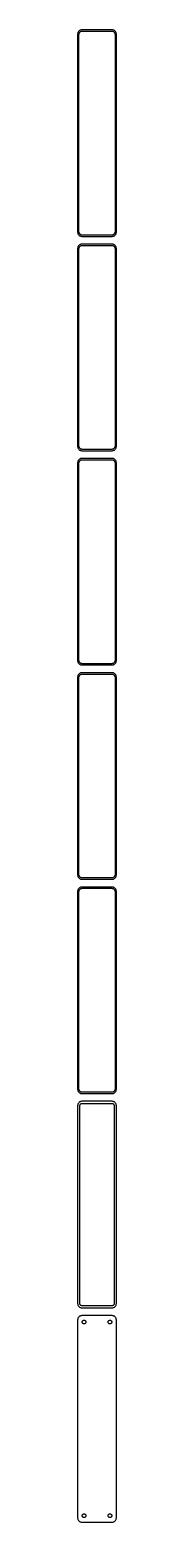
# Model space of a CAD drawing. Header units: metres. Extents: x -22 to 22, y 3615 to 7341.
# Drawn here: x -22 to 22, y 3615 to 5349 of the extents above; entities that cross this region are included whole.
import ezdxf

# ---------------------------------------------------------------- set-up
doc = ezdxf.new("R2010")
doc.units = ezdxf.units.M

msp = doc.modelspace()

# ---------------------------------------------------------------- linework, layer by layer
for p, q in [((-22.4606, 5344.63), (-22.5, 5344)), ((-22.5, 5344), (-22.5, 5114)), ((-22.3429, 5345.24), (-22.4606, 5344.63)), ((-22.1489, 5345.84), (-22.3429, 5345.24)), ((-21.8815, 5346.41), (-22.1489, 5345.84)), ((-21.5451, 5346.94), (-21.8815, 5346.41)), ((-21.1448, 5347.42), (-21.5451, 5346.94)), ((-20.6871, 5347.85), (-21.1448, 5347.42)), ((-21, 5343.5), (-20.9684, 5344)), ((-21, 5114.5), (-21, 5343.5)), ((-20.9684, 5344), (-20.8743, 5344.49)), ((-20.8743, 5344.49), (-20.7191, 5344.97)), ((-20.7191, 5344.97), (-20.5052, 5345.43)), ((-20.1791, 5348.22), (-20.6871, 5347.85)), ((-20.5052, 5345.43), (-20.2361, 5345.85)), ((-20.2361, 5345.85), (-19.9159, 5346.24)), ((-19.6289, 5348.52), (-20.1791, 5348.22)), ((-19.9159, 5346.24), (-19.5497, 5346.58)), ((-19.0451, 5348.76), (-19.6289, 5348.52)), ((-19.5497, 5346.58), (-19.1433, 5346.88)), ((-19.1433, 5346.88), (-18.7031, 5347.12)), ((-18.4369, 5348.91), (-19.0451, 5348.76)), ((-18.7031, 5347.12), (-18.2361, 5347.3)), ((-17.8139, 5348.99), (-18.4369, 5348.91)), ((-18.2361, 5347.3), (-17.7495, 5347.43)), ((17.8139, 5348.99), (-17.8139, 5348.99)), ((-17.7495, 5347.43), (-17.2512, 5347.49)), ((-17.2512, 5347.49), (17.2512, 5347.49)), ((17.2512, 5347.49), (17.7495, 5347.43)), ((17.7495, 5347.43), (18.2361, 5347.3)), ((18.4369, 5348.91), (17.8139, 5348.99)), ((18.2361, 5347.3), (18.7031, 5347.12)), ((19.0451, 5348.76), (18.4369, 5348.91)), ((18.7031, 5347.12), (19.1433, 5346.88)), ((19.6289, 5348.52), (19.0451, 5348.76)), ((19.1433, 5346.88), (19.5497, 5346.58)), ((19.5497, 5346.58), (19.9159, 5346.24)), ((20.1791, 5348.22), (19.6289, 5348.52)), ((19.9159, 5346.24), (20.2361, 5345.85)), ((20.6871, 5347.85), (20.1791, 5348.22)), ((20.2361, 5345.85), (20.5052, 5345.43)), ((20.5052, 5345.43), (20.7191, 5344.97)), ((21.1448, 5347.42), (20.6871, 5347.85)), ((20.7191, 5344.97), (20.8743, 5344.49)), ((20.8743, 5344.49), (20.9684, 5344)), ((20.9684, 5344), (21, 5343.5)), ((21, 5343.5), (21, 5114.5)), ((21.5451, 5346.94), (21.1448, 5347.42)), ((21.8815, 5346.41), (21.5451, 5346.94)), ((22.1489, 5345.84), (21.8815, 5346.41)), ((22.3429, 5345.24), (22.1489, 5345.84)), ((22.4606, 5344.63), (22.3429, 5345.24)), ((22.5, 5344), (22.4606, 5344.63)), ((22.5, 5114), (22.5, 5344)), ((-22.5, 5114), (-22.4606, 5113.37)), ((-22.4606, 5113.37), (-22.3429, 5112.76)), ((-22.3429, 5112.76), (-22.1489, 5112.16)), ((-22.1489, 5112.16), (-21.8815, 5111.59)), ((-21.8815, 5111.59), (-21.5451, 5111.06)), ((-21.5451, 5097.94), (-21.8815, 5097.41)), ((-21.5451, 5111.06), (-21.1448, 5110.58)), ((-21.1448, 5098.42), (-21.5451, 5097.94)), ((-21.1448, 5110.58), (-20.6871, 5110.15)), ((-20.6871, 5098.85), (-21.1448, 5098.42)), ((-20.9684, 5114), (-21, 5114.5)), ((-20.8743, 5113.51), (-20.9684, 5114)), ((-20.7191, 5113.03), (-20.8743, 5113.51)), ((-20.5052, 5112.57), (-20.7191, 5113.03)), ((-20.6871, 5110.15), (-20.1791, 5109.78)), ((-20.1791, 5099.22), (-20.6871, 5098.85)), ((-20.2361, 5112.15), (-20.5052, 5112.57)), ((-19.9159, 5111.76), (-20.2361, 5112.15)), ((-20.1791, 5109.78), (-19.6289, 5109.48)), ((-19.6289, 5099.52), (-20.1791, 5099.22)), ((-19.5497, 5111.42), (-19.9159, 5111.76)), ((-19.6289, 5109.48), (-19.0451, 5109.24)), ((-19.0451, 5099.76), (-19.6289, 5099.52)), ((-19.1433, 5111.12), (-19.5497, 5111.42)), ((-18.7031, 5110.88), (-19.1433, 5111.12)), ((-19.1433, 5097.88), (-18.7031, 5098.12)), ((-19.0451, 5109.24), (-18.4369, 5109.09)), ((-18.4369, 5099.91), (-19.0451, 5099.76)), ((-18.2361, 5110.7), (-18.7031, 5110.88)), ((-18.7031, 5098.12), (-18.2361, 5098.3)), ((-18.4369, 5109.09), (-17.8139, 5109.01)), ((-17.8139, 5099.99), (-18.4369, 5099.91)), ((-17.7495, 5110.57), (-18.2361, 5110.7)), ((-18.2361, 5098.3), (-17.7495, 5098.43)), ((-17.8139, 5109.01), (17.8139, 5109.01)), ((17.8139, 5099.99), (-17.8139, 5099.99)), ((-17.2512, 5110.51), (-17.7495, 5110.57)), ((-17.7495, 5098.43), (-17.2512, 5098.49)), ((17.2512, 5110.51), (-17.2512, 5110.51)), ((-17.2512, 5098.49), (17.2512, 5098.49)), ((17.7495, 5110.57), (17.2512, 5110.51)), ((17.2512, 5098.49), (17.7495, 5098.43)), ((18.2361, 5110.7), (17.7495, 5110.57)), ((17.7495, 5098.43), (18.2361, 5098.3)), ((17.8139, 5109.01), (18.4369, 5109.09)), ((18.4369, 5099.91), (17.8139, 5099.99)), ((18.7031, 5110.88), (18.2361, 5110.7)), ((18.2361, 5098.3), (18.7031, 5098.12)), ((18.4369, 5109.09), (19.0451, 5109.24)), ((19.0451, 5099.76), (18.4369, 5099.91)), ((19.1433, 5111.12), (18.7031, 5110.88)), ((18.7031, 5098.12), (19.1433, 5097.88)), ((19.0451, 5109.24), (19.6289, 5109.48)), ((19.6289, 5099.52), (19.0451, 5099.76)), ((19.5497, 5111.42), (19.1433, 5111.12)), ((19.9159, 5111.76), (19.5497, 5111.42)), ((19.6289, 5109.48), (20.1791, 5109.78)), ((20.1791, 5099.22), (19.6289, 5099.52)), ((20.2361, 5112.15), (19.9159, 5111.76)), ((20.1791, 5109.78), (20.6871, 5110.15)), ((20.6871, 5098.85), (20.1791, 5099.22)), ((20.5052, 5112.57), (20.2361, 5112.15)), ((20.7191, 5113.03), (20.5052, 5112.57)), ((20.6871, 5110.15), (21.1448, 5110.58)), ((21.1448, 5098.42), (20.6871, 5098.85)), ((20.8743, 5113.51), (20.7191, 5113.03)), ((20.9684, 5114), (20.8743, 5113.51)), ((21, 5114.5), (20.9684, 5114)), ((21.1448, 5110.58), (21.5451, 5111.06)), ((21.5451, 5097.94), (21.1448, 5098.42)), ((21.5451, 5111.06), (21.8815, 5111.59)), ((21.8815, 5097.41), (21.5451, 5097.94)), ((21.8815, 5111.59), (22.1489, 5112.16)), ((22.1489, 5112.16), (22.3429, 5112.76)), ((22.3429, 5112.76), (22.4606, 5113.37)), ((22.4606, 5113.37), (22.5, 5114)), ((-22.4606, 5095.63), (-22.5, 5095)), ((-22.5, 5095), (-22.5, 4865)), ((-22.3429, 5096.24), (-22.4606, 5095.63)), ((-22.1489, 5096.84), (-22.3429, 5096.24)), ((-21.8815, 5097.41), (-22.1489, 5096.84)), ((-21, 5094.5), (-20.9684, 5095)), ((-21, 4865.5), (-21, 5094.5)), ((-20.9684, 5095), (-20.8743, 5095.49)), ((-20.8743, 5095.49), (-20.7191, 5095.97)), ((-20.7191, 5095.97), (-20.5052, 5096.43)), ((-20.5052, 5096.43), (-20.2361, 5096.85)), ((-20.2361, 5096.85), (-19.9159, 5097.24)), ((-19.9159, 5097.24), (-19.5497, 5097.58)), ((-19.5497, 5097.58), (-19.1433, 5097.88)), ((19.1433, 5097.88), (19.5497, 5097.58)), ((19.5497, 5097.58), (19.9159, 5097.24)), ((19.9159, 5097.24), (20.2361, 5096.85)), ((20.2361, 5096.85), (20.5052, 5096.43)), ((20.5052, 5096.43), (20.7191, 5095.97)), ((20.7191, 5095.97), (20.8743, 5095.49)), ((20.8743, 5095.49), (20.9684, 5095)), ((20.9684, 5095), (21, 5094.5)), ((21, 5094.5), (21, 4865.5)), ((22.1489, 5096.84), (21.8815, 5097.41)), ((22.3429, 5096.24), (22.1489, 5096.84)), ((22.4606, 5095.63), (22.3429, 5096.24)), ((22.5, 5095), (22.4606, 5095.63)), ((22.5, 4865), (22.5, 5095)), ((-22.5, 4865), (-22.4606, 4864.37)), ((-22.4606, 4864.37), (-22.3429, 4863.76)), ((-22.3429, 4863.76), (-22.1489, 4863.16)), ((-22.1489, 4863.16), (-21.8815, 4862.59)), ((-21.8815, 4862.59), (-21.5451, 4862.06)), ((-21.5451, 4862.06), (-21.1448, 4861.58)), ((-21.1448, 4861.58), (-20.6871, 4861.15)), ((-20.9684, 4865), (-21, 4865.5)), ((-20.8743, 4864.51), (-20.9684, 4865)), ((-20.7191, 4864.03), (-20.8743, 4864.51)), ((-20.5052, 4863.57), (-20.7191, 4864.03)), ((-20.6871, 4861.15), (-20.1791, 4860.78)), ((-20.2361, 4863.15), (-20.5052, 4863.57)), ((-19.9159, 4862.76), (-20.2361, 4863.15)), ((-20.1791, 4860.78), (-19.6289, 4860.48)), ((-19.5497, 4862.42), (-19.9159, 4862.76)), ((-19.6289, 4860.48), (-19.0451, 4860.24)), ((-19.1433, 4862.12), (-19.5497, 4862.42)), ((-18.7031, 4861.88), (-19.1433, 4862.12)), ((-19.0451, 4860.24), (-18.4369, 4860.09)), ((-18.2361, 4861.7), (-18.7031, 4861.88)), ((-18.4369, 4860.09), (-17.8139, 4860.01)), ((-17.7495, 4861.57), (-18.2361, 4861.7)), ((-17.8139, 4860.01), (17.8139, 4860.01)), ((-17.2512, 4861.51), (-17.7495, 4861.57)), ((17.2512, 4861.51), (-17.2512, 4861.51)), ((17.7495, 4861.57), (17.2512, 4861.51)), ((18.2361, 4861.7), (17.7495, 4861.57)), ((17.8139, 4860.01), (18.4369, 4860.09)), ((18.7031, 4861.88), (18.2361, 4861.7)), ((18.4369, 4860.09), (19.0451, 4860.24)), ((19.1433, 4862.12), (18.7031, 4861.88)), ((19.0451, 4860.24), (19.6289, 4860.48)), ((19.5497, 4862.42), (19.1433, 4862.12)), ((19.9159, 4862.76), (19.5497, 4862.42)), ((19.6289, 4860.48), (20.1791, 4860.78)), ((20.2361, 4863.15), (19.9159, 4862.76)), ((20.1791, 4860.78), (20.6871, 4861.15)), ((20.5052, 4863.57), (20.2361, 4863.15)), ((20.7191, 4864.03), (20.5052, 4863.57)), ((20.6871, 4861.15), (21.1448, 4861.58)), ((20.8743, 4864.51), (20.7191, 4864.03)), ((20.9684, 4865), (20.8743, 4864.51)), ((21, 4865.5), (20.9684, 4865)), ((21.1448, 4861.58), (21.5451, 4862.06)), ((21.5451, 4862.06), (21.8815, 4862.59)), ((21.8815, 4862.59), (22.1489, 4863.16)), ((22.1489, 4863.16), (22.3429, 4863.76)), ((22.3429, 4863.76), (22.4606, 4864.37)), ((22.4606, 4864.37), (22.5, 4865)), ((-22.4606, 4846.63), (-22.5, 4846)), ((-22.5, 4846), (-22.5, 4616)), ((-22.3429, 4847.24), (-22.4606, 4846.63)), ((-22.1489, 4847.84), (-22.3429, 4847.24)), ((-21.8815, 4848.41), (-22.1489, 4847.84)), ((-21.5451, 4848.94), (-21.8815, 4848.41)), ((-21.1448, 4849.42), (-21.5451, 4848.94)), ((-20.6871, 4849.85), (-21.1448, 4849.42)), ((-21, 4845.5), (-20.9684, 4846)), ((-21, 4616.5), (-21, 4845.5)), ((-20.9684, 4846), (-20.8743, 4846.49)), ((-20.8743, 4846.49), (-20.7191, 4846.97)), ((-20.7191, 4846.97), (-20.5052, 4847.43)), ((-20.1791, 4850.22), (-20.6871, 4849.85)), ((-20.5052, 4847.43), (-20.2361, 4847.85)), ((-20.2361, 4847.85), (-19.9159, 4848.24)), ((-19.6289, 4850.52), (-20.1791, 4850.22)), ((-19.9159, 4848.24), (-19.5497, 4848.58)), ((-19.0451, 4850.76), (-19.6289, 4850.52)), ((-19.5497, 4848.58), (-19.1433, 4848.88)), ((-19.1433, 4848.88), (-18.7031, 4849.12)), ((-18.4369, 4850.91), (-19.0451, 4850.76)), ((-18.7031, 4849.12), (-18.2361, 4849.3)), ((-17.8139, 4850.99), (-18.4369, 4850.91)), ((-18.2361, 4849.3), (-17.7495, 4849.43)), ((17.8139, 4850.99), (-17.8139, 4850.99)), ((-17.7495, 4849.43), (-17.2512, 4849.49)), ((-17.2512, 4849.49), (17.2512, 4849.49)), ((17.2512, 4849.49), (17.7495, 4849.43)), ((17.7495, 4849.43), (18.2361, 4849.3)), ((18.4369, 4850.91), (17.8139, 4850.99)), ((18.2361, 4849.3), (18.7031, 4849.12)), ((19.0451, 4850.76), (18.4369, 4850.91)), ((18.7031, 4849.12), (19.1433, 4848.88)), ((19.6289, 4850.52), (19.0451, 4850.76)), ((19.1433, 4848.88), (19.5497, 4848.58)), ((19.5497, 4848.58), (19.9159, 4848.24)), ((20.1791, 4850.22), (19.6289, 4850.52)), ((19.9159, 4848.24), (20.2361, 4847.85)), ((20.6871, 4849.85), (20.1791, 4850.22)), ((20.2361, 4847.85), (20.5052, 4847.43)), ((20.5052, 4847.43), (20.7191, 4846.97)), ((21.1448, 4849.42), (20.6871, 4849.85)), ((20.7191, 4846.97), (20.8743, 4846.49)), ((20.8743, 4846.49), (20.9684, 4846)), ((20.9684, 4846), (21, 4845.5)), ((21, 4845.5), (21, 4616.5)), ((21.5451, 4848.94), (21.1448, 4849.42)), ((21.8815, 4848.41), (21.5451, 4848.94)), ((22.1489, 4847.84), (21.8815, 4848.41)), ((22.3429, 4847.24), (22.1489, 4847.84)), ((22.4606, 4846.63), (22.3429, 4847.24)), ((22.5, 4846), (22.4606, 4846.63)), ((22.5, 4616), (22.5, 4846)), ((-22.5, 4616), (-22.4606, 4615.37)), ((-22.4606, 4615.37), (-22.3429, 4614.76)), ((-22.3429, 4614.76), (-22.1489, 4614.16)), ((-22.1489, 4614.16), (-21.8815, 4613.59)), ((-21.8815, 4613.59), (-21.5451, 4613.06)), ((-21.5451, 4613.06), (-21.1448, 4612.58)), ((-21.1448, 4612.58), (-20.6871, 4612.15)), ((-20.9684, 4616), (-21, 4616.5)), ((-20.8743, 4615.51), (-20.9684, 4616)), ((-20.7191, 4615.03), (-20.8743, 4615.51)), ((-20.5052, 4614.57), (-20.7191, 4615.03)), ((-20.2361, 4614.15), (-20.5052, 4614.57)), ((-19.9159, 4613.76), (-20.2361, 4614.15)), ((-19.5497, 4613.42), (-19.9159, 4613.76)), ((-19.1433, 4613.12), (-19.5497, 4613.42)), ((-18.7031, 4612.88), (-19.1433, 4613.12)), ((-18.2361, 4612.7), (-18.7031, 4612.88)), ((-17.7495, 4612.57), (-18.2361, 4612.7)), ((-17.2512, 4612.51), (-17.7495, 4612.57)), ((17.2512, 4612.51), (-17.2512, 4612.51)), ((17.7495, 4612.57), (17.2512, 4612.51)), ((18.2361, 4612.7), (17.7495, 4612.57)), ((18.7031, 4612.88), (18.2361, 4612.7)), ((19.1433, 4613.12), (18.7031, 4612.88)), ((19.5497, 4613.42), (19.1433, 4613.12)), ((19.9159, 4613.76), (19.5497, 4613.42)), ((20.2361, 4614.15), (19.9159, 4613.76)), ((20.5052, 4614.57), (20.2361, 4614.15)), ((20.7191, 4615.03), (20.5052, 4614.57)), ((20.6871, 4612.15), (21.1448, 4612.58)), ((20.8743, 4615.51), (20.7191, 4615.03)), ((20.9684, 4616), (20.8743, 4615.51)), ((21, 4616.5), (20.9684, 4616)), ((21.1448, 4612.58), (21.5451, 4613.06)), ((21.5451, 4613.06), (21.8815, 4613.59)), ((21.8815, 4613.59), (22.1489, 4614.16)), ((22.1489, 4614.16), (22.3429, 4614.76)), ((22.3429, 4614.76), (22.4606, 4615.37)), ((22.4606, 4615.37), (22.5, 4616)), ((-22.4606, 4597.63), (-22.5, 4597)), ((-22.5, 4597), (-22.5, 4367)), ((-22.3429, 4598.24), (-22.4606, 4597.63)), ((-22.1489, 4598.84), (-22.3429, 4598.24)), ((-21.8815, 4599.41), (-22.1489, 4598.84)), ((-21.5451, 4599.94), (-21.8815, 4599.41)), ((-21.1448, 4600.42), (-21.5451, 4599.94)), ((-20.6871, 4600.85), (-21.1448, 4600.42)), ((-21, 4596.5), (-20.9684, 4597)), ((-21, 4367.5), (-21, 4596.5)), ((-20.9684, 4597), (-20.8743, 4597.49)), ((-20.8743, 4597.49), (-20.7191, 4597.97)), ((-20.7191, 4597.97), (-20.5052, 4598.43)), ((-20.6871, 4612.15), (-20.1791, 4611.78)), ((-20.1791, 4601.22), (-20.6871, 4600.85)), ((-20.5052, 4598.43), (-20.2361, 4598.85)), ((-20.2361, 4598.85), (-19.9159, 4599.24)), ((-20.1791, 4611.78), (-19.6289, 4611.48)), ((-19.6289, 4601.52), (-20.1791, 4601.22)), ((-19.9159, 4599.24), (-19.5497, 4599.58)), ((-19.6289, 4611.48), (-19.0451, 4611.24)), ((-19.0451, 4601.76), (-19.6289, 4601.52)), ((-19.5497, 4599.58), (-19.1433, 4599.88)), ((-19.1433, 4599.88), (-18.7031, 4600.12)), ((-19.0451, 4611.24), (-18.4369, 4611.09)), ((-18.4369, 4601.91), (-19.0451, 4601.76)), ((-18.7031, 4600.12), (-18.2361, 4600.3)), ((-18.4369, 4611.09), (-17.8139, 4611.01)), ((-17.8139, 4601.99), (-18.4369, 4601.91)), ((-18.2361, 4600.3), (-17.7495, 4600.43)), ((-17.8139, 4611.01), (17.8139, 4611.01)), ((17.8139, 4601.99), (-17.8139, 4601.99)), ((-17.7495, 4600.43), (-17.2512, 4600.49)), ((-17.2512, 4600.49), (17.2512, 4600.49)), ((17.2512, 4600.49), (17.7495, 4600.43)), ((17.7495, 4600.43), (18.2361, 4600.3)), ((17.8139, 4611.01), (18.4369, 4611.09)), ((18.4369, 4601.91), (17.8139, 4601.99)), ((18.2361, 4600.3), (18.7031, 4600.12)), ((18.4369, 4611.09), (19.0451, 4611.24)), ((19.0451, 4601.76), (18.4369, 4601.91)), ((18.7031, 4600.12), (19.1433, 4599.88)), ((19.0451, 4611.24), (19.6289, 4611.48)), ((19.6289, 4601.52), (19.0451, 4601.76)), ((19.1433, 4599.88), (19.5497, 4599.58)), ((19.5497, 4599.58), (19.9159, 4599.24)), ((19.6289, 4611.48), (20.1791, 4611.78)), ((20.1791, 4601.22), (19.6289, 4601.52)), ((19.9159, 4599.24), (20.2361, 4598.85)), ((20.1791, 4611.78), (20.6871, 4612.15)), ((20.6871, 4600.85), (20.1791, 4601.22)), ((20.2361, 4598.85), (20.5052, 4598.43)), ((20.5052, 4598.43), (20.7191, 4597.97)), ((21.1448, 4600.42), (20.6871, 4600.85)), ((20.7191, 4597.97), (20.8743, 4597.49)), ((20.8743, 4597.49), (20.9684, 4597)), ((20.9684, 4597), (21, 4596.5)), ((21, 4596.5), (21, 4367.5)), ((21.5451, 4599.94), (21.1448, 4600.42)), ((21.8815, 4599.41), (21.5451, 4599.94)), ((22.1489, 4598.84), (21.8815, 4599.41)), ((22.3429, 4598.24), (22.1489, 4598.84)), ((22.4606, 4597.63), (22.3429, 4598.24)), ((22.5, 4597), (22.4606, 4597.63)), ((22.5, 4367), (22.5, 4597)), ((-22.5, 4367), (-22.4606, 4366.37)), ((-22.4606, 4366.37), (-22.3429, 4365.76)), ((-22.3429, 4365.76), (-22.1489, 4365.16)), ((-22.1489, 4365.16), (-21.8815, 4364.59)), ((-21.8815, 4364.59), (-21.5451, 4364.06)), ((-21.5451, 4364.06), (-21.1448, 4363.58)), ((-21.1448, 4363.58), (-20.6871, 4363.15)), ((-20.9684, 4367), (-21, 4367.5)), ((-20.8743, 4366.51), (-20.9684, 4367)), ((-20.7191, 4366.03), (-20.8743, 4366.51)), ((-20.5052, 4365.57), (-20.7191, 4366.03)), ((-20.6871, 4363.15), (-20.1791, 4362.78)), ((-20.2361, 4365.15), (-20.5052, 4365.57)), ((-19.9159, 4364.76), (-20.2361, 4365.15)), ((-20.1791, 4362.78), (-19.6289, 4362.48)), ((-19.6289, 4352.52), (-20.1791, 4352.22)), ((-19.5497, 4364.42), (-19.9159, 4364.76)), ((-19.6289, 4362.48), (-19.0451, 4362.24)), ((-19.0451, 4352.76), (-19.6289, 4352.52)), ((-19.1433, 4364.12), (-19.5497, 4364.42)), ((-18.7031, 4363.88), (-19.1433, 4364.12)), ((-19.0451, 4362.24), (-18.4369, 4362.09)), ((-18.4369, 4352.91), (-19.0451, 4352.76)), ((-18.2361, 4363.7), (-18.7031, 4363.88)), ((-18.4369, 4362.09), (-17.8139, 4362.01)), ((-17.8139, 4352.99), (-18.4369, 4352.91)), ((-17.7495, 4363.57), (-18.2361, 4363.7)), ((-17.8139, 4362.01), (17.8139, 4362.01)), ((17.8139, 4352.99), (-17.8139, 4352.99)), ((-17.2512, 4363.51), (-17.7495, 4363.57)), ((17.2512, 4363.51), (-17.2512, 4363.51)), ((17.7495, 4363.57), (17.2512, 4363.51)), ((18.2361, 4363.7), (17.7495, 4363.57)), ((17.8139, 4362.01), (18.4369, 4362.09)), ((18.4369, 4352.91), (17.8139, 4352.99)), ((18.7031, 4363.88), (18.2361, 4363.7)), ((18.4369, 4362.09), (19.0451, 4362.24)), ((19.0451, 4352.76), (18.4369, 4352.91)), ((19.1433, 4364.12), (18.7031, 4363.88)), ((19.0451, 4362.24), (19.6289, 4362.48)), ((19.6289, 4352.52), (19.0451, 4352.76)), ((19.5497, 4364.42), (19.1433, 4364.12)), ((19.9159, 4364.76), (19.5497, 4364.42)), ((19.6289, 4362.48), (20.1791, 4362.78)), ((20.1791, 4352.22), (19.6289, 4352.52)), ((20.2361, 4365.15), (19.9159, 4364.76)), ((20.1791, 4362.78), (20.6871, 4363.15)), ((20.5052, 4365.57), (20.2361, 4365.15)), ((20.7191, 4366.03), (20.5052, 4365.57)), ((20.6871, 4363.15), (21.1448, 4363.58)), ((20.8743, 4366.51), (20.7191, 4366.03)), ((20.9684, 4367), (20.8743, 4366.51)), ((21, 4367.5), (20.9684, 4367)), ((21.1448, 4363.58), (21.5451, 4364.06)), ((21.5451, 4364.06), (21.8815, 4364.59)), ((21.8815, 4364.59), (22.1489, 4365.16)), ((22.1489, 4365.16), (22.3429, 4365.76)), ((22.3429, 4365.76), (22.4606, 4366.37)), ((22.4606, 4366.37), (22.5, 4367)), ((-22.4606, 4348.63), (-22.5, 4348)), ((-22.5, 4348), (-22.5, 4118)), ((-22.3429, 4349.24), (-22.4606, 4348.63)), ((-22.1489, 4349.84), (-22.3429, 4349.24)), ((-21.8815, 4350.41), (-22.1489, 4349.84)), ((-21.5451, 4350.94), (-21.8815, 4350.41)), ((-21.1448, 4351.42), (-21.5451, 4350.94)), ((-20.6871, 4351.85), (-21.1448, 4351.42)), ((-21, 4347.5), (-20.9684, 4348)), ((-21, 4118.5), (-21, 4347.5)), ((-20.9684, 4348), (-20.8743, 4348.49)), ((-20.8743, 4348.49), (-20.7191, 4348.97)), ((-20.7191, 4348.97), (-20.5052, 4349.43)), ((-20.1791, 4352.22), (-20.6871, 4351.85)), ((-20.5052, 4349.43), (-20.2361, 4349.85)), ((-20.2361, 4349.85), (-19.9159, 4350.24)), ((-19.9159, 4350.24), (-19.5497, 4350.58)), ((-19.5497, 4350.58), (-19.1433, 4350.88)), ((-19.1433, 4350.88), (-18.7031, 4351.12)), ((-18.7031, 4351.12), (-18.2361, 4351.3)), ((-18.2361, 4351.3), (-17.7495, 4351.43)), ((-17.7495, 4351.43), (-17.2512, 4351.49)), ((-17.2512, 4351.49), (17.2512, 4351.49)), ((17.2512, 4351.49), (17.7495, 4351.43)), ((17.7495, 4351.43), (18.2361, 4351.3)), ((18.2361, 4351.3), (18.7031, 4351.12)), ((18.7031, 4351.12), (19.1433, 4350.88)), ((19.1433, 4350.88), (19.5497, 4350.58)), ((19.5497, 4350.58), (19.9159, 4350.24)), ((19.9159, 4350.24), (20.2361, 4349.85)), ((20.6871, 4351.85), (20.1791, 4352.22)), ((20.2361, 4349.85), (20.5052, 4349.43)), ((20.5052, 4349.43), (20.7191, 4348.97)), ((21.1448, 4351.42), (20.6871, 4351.85)), ((20.7191, 4348.97), (20.8743, 4348.49)), ((20.8743, 4348.49), (20.9684, 4348)), ((20.9684, 4348), (21, 4347.5)), ((21, 4347.5), (21, 4118.5)), ((21.5451, 4350.94), (21.1448, 4351.42)), ((21.8815, 4350.41), (21.5451, 4350.94)), ((22.1489, 4349.84), (21.8815, 4350.41)), ((22.3429, 4349.24), (22.1489, 4349.84)), ((22.4606, 4348.63), (22.3429, 4349.24)), ((22.5, 4348), (22.4606, 4348.63)), ((22.5, 4118), (22.5, 4348)), ((-22.5, 4118), (-22.4606, 4117.37)), ((-22.4606, 4117.37), (-22.3429, 4116.76)), ((-22.3429, 4116.76), (-22.1489, 4116.16)), ((-22.1489, 4116.16), (-21.8815, 4115.59)), ((-21.8815, 4115.59), (-21.5451, 4115.06)), ((-21.5451, 4115.06), (-21.1448, 4114.58)), ((-21.1448, 4114.58), (-20.6871, 4114.15)), ((-20.9684, 4118), (-21, 4118.5)), ((-20.8743, 4117.51), (-20.9684, 4118)), ((-20.7191, 4117.03), (-20.8743, 4117.51)), ((-20.5052, 4116.57), (-20.7191, 4117.03)), ((-20.6871, 4114.15), (-20.1791, 4113.78)), ((-20.2361, 4116.15), (-20.5052, 4116.57)), ((-19.9159, 4115.76), (-20.2361, 4116.15)), ((-20.1791, 4113.78), (-19.6289, 4113.48)), ((-19.5497, 4115.42), (-19.9159, 4115.76)), ((-19.6289, 4113.48), (-19.0451, 4113.24)), ((-19.1433, 4115.12), (-19.5497, 4115.42)), ((-18.7031, 4114.88), (-19.1433, 4115.12)), ((-19.0451, 4113.24), (-18.4369, 4113.09)), ((-18.2361, 4114.7), (-18.7031, 4114.88)), ((-18.4369, 4113.09), (-17.8139, 4113.01)), ((-17.7495, 4114.57), (-18.2361, 4114.7)), ((-17.8139, 4113.01), (17.8139, 4113.01)), ((-17.2512, 4114.51), (-17.7495, 4114.57)), ((17.2512, 4114.51), (-17.2512, 4114.51)), ((17.7495, 4114.57), (17.2512, 4114.51)), ((18.2361, 4114.7), (17.7495, 4114.57)), ((17.8139, 4113.01), (18.4369, 4113.09)), ((18.7031, 4114.88), (18.2361, 4114.7)), ((18.4369, 4113.09), (19.0451, 4113.24)), ((19.1433, 4115.12), (18.7031, 4114.88)), ((19.0451, 4113.24), (19.6289, 4113.48)), ((19.5497, 4115.42), (19.1433, 4115.12)), ((19.9159, 4115.76), (19.5497, 4115.42)), ((19.6289, 4113.48), (20.1791, 4113.78)), ((20.2361, 4116.15), (19.9159, 4115.76)), ((20.1791, 4113.78), (20.6871, 4114.15)), ((20.5052, 4116.57), (20.2361, 4116.15)), ((20.7191, 4117.03), (20.5052, 4116.57)), ((20.6871, 4114.15), (21.1448, 4114.58)), ((20.8743, 4117.51), (20.7191, 4117.03)), ((20.9684, 4118), (20.8743, 4117.51)), ((21, 4118.5), (20.9684, 4118)), ((21.1448, 4114.58), (21.5451, 4115.06)), ((21.5451, 4115.06), (21.8815, 4115.59)), ((21.8815, 4115.59), (22.1489, 4116.16)), ((22.1489, 4116.16), (22.3429, 4116.76)), ((22.3429, 4116.76), (22.4606, 4117.37)), ((22.4606, 4117.37), (22.5, 4118)), ((-22.4606, 4099.63), (-22.5, 4099)), ((-22.5, 4099), (-22.5, 3869)), ((-22.3429, 4100.24), (-22.4606, 4099.63)), ((-22.1489, 4100.84), (-22.3429, 4100.24)), ((-21.8815, 4101.41), (-22.1489, 4100.84)), ((-21.5451, 4101.94), (-21.8815, 4101.41)), ((-21.1448, 4102.42), (-21.5451, 4101.94)), ((-20.6871, 4102.85), (-21.1448, 4102.42)), ((-20.1791, 4103.22), (-20.6871, 4102.85)), ((-19.6289, 4103.52), (-20.1791, 4103.22)), ((-20.1129, 4098.5), (-20.0884, 4098.89)), ((-20.1129, 3869.5), (-20.1129, 4098.5)), ((-20.0884, 4098.89), (-20.0151, 4099.27)), ((-20.0151, 4099.27), (-19.8943, 4099.65)), ((-19.8943, 4099.65), (-19.7279, 4100)), ((-19.7279, 4100), (-19.5184, 4100.33)), ((-19.0451, 4103.76), (-19.6289, 4103.52)), ((-19.5184, 4100.33), (-19.2692, 4100.63)), ((-19.2692, 4100.63), (-18.9842, 4100.9)), ((-18.4369, 4103.91), (-19.0451, 4103.76)), ((-18.9842, 4100.9), (-18.668, 4101.13)), ((-18.668, 4101.13), (-18.3254, 4101.32)), ((-17.8139, 4103.99), (-18.4369, 4103.91)), ((-18.3254, 4101.32), (-17.9619, 4101.46)), ((-17.9619, 4101.46), (-17.5833, 4101.56)), ((17.8139, 4103.99), (-17.8139, 4103.99)), ((-17.5833, 4101.56), (-17.1954, 4101.61)), ((-17.1954, 4101.61), (17.1954, 4101.61)), ((17.1954, 4101.61), (17.5833, 4101.56)), ((17.5833, 4101.56), (17.9619, 4101.46)), ((18.4369, 4103.91), (17.8139, 4103.99)), ((17.9619, 4101.46), (18.3254, 4101.32)), ((18.3254, 4101.32), (18.668, 4101.13)), ((19.0451, 4103.76), (18.4369, 4103.91)), ((18.668, 4101.13), (18.9842, 4100.9)), ((18.9842, 4100.9), (19.2692, 4100.63)), ((19.6289, 4103.52), (19.0451, 4103.76)), ((19.2692, 4100.63), (19.5184, 4100.33)), ((19.5184, 4100.33), (19.7279, 4100)), ((20.1791, 4103.22), (19.6289, 4103.52)), ((19.7279, 4100), (19.8943, 4099.65)), ((19.8943, 4099.65), (20.0151, 4099.27)), ((20.0151, 4099.27), (20.0884, 4098.89)), ((20.0884, 4098.89), (20.1129, 4098.5)), ((20.1129, 4098.5), (20.1129, 3869.5)), ((20.6871, 4102.85), (20.1791, 4103.22)), ((21.1448, 4102.42), (20.6871, 4102.85)), ((21.5451, 4101.94), (21.1448, 4102.42)), ((21.8815, 4101.41), (21.5451, 4101.94)), ((22.1489, 4100.84), (21.8815, 4101.41)), ((22.3429, 4100.24), (22.1489, 4100.84)), ((22.4606, 4099.63), (22.3429, 4100.24)), ((22.5, 4099), (22.4606, 4099.63)), ((22.5, 3869), (22.5, 4099)), ((-22.5, 3869), (-22.4606, 3868.37)), ((-22.4606, 3868.37), (-22.3429, 3867.76)), ((-22.3429, 3867.76), (-22.1489, 3867.16)), ((-22.1489, 3867.16), (-21.8815, 3866.59)), ((-20.0884, 3869.11), (-20.1129, 3869.5)), ((-20.0151, 3868.73), (-20.0884, 3869.11)), ((-19.8943, 3868.35), (-20.0151, 3868.73)), ((-19.7279, 3868), (-19.8943, 3868.35)), ((-19.5184, 3867.67), (-19.7279, 3868)), ((-19.2692, 3867.37), (-19.5184, 3867.67)), ((-18.9842, 3867.1), (-19.2692, 3867.37)), ((-18.668, 3866.87), (-18.9842, 3867.1)), ((-18.3254, 3866.68), (-18.668, 3866.87)), ((18.668, 3866.87), (18.3254, 3866.68)), ((18.9842, 3867.1), (18.668, 3866.87)), ((19.2692, 3867.37), (18.9842, 3867.1)), ((19.5184, 3867.67), (19.2692, 3867.37)), ((19.7279, 3868), (19.5184, 3867.67)), ((19.8943, 3868.35), (19.7279, 3868)), ((20.0151, 3868.73), (19.8943, 3868.35)), ((20.0884, 3869.11), (20.0151, 3868.73)), ((20.1129, 3869.5), (20.0884, 3869.11)), ((21.8815, 3866.59), (22.1489, 3867.16)), ((22.1489, 3867.16), (22.3429, 3867.76)), ((22.3429, 3867.76), (22.4606, 3868.37)), ((22.4606, 3868.37), (22.5, 3869)), ((-22.4606, 3850.63), (-22.5, 3850)), ((-22.5, 3850), (-22.5, 3620)), ((-22.3429, 3851.24), (-22.4606, 3850.63)), ((-22.1489, 3851.84), (-22.3429, 3851.24)), ((-21.8815, 3852.41), (-22.1489, 3851.84)), ((-21.8815, 3866.59), (-21.5451, 3866.06)), ((-21.5451, 3852.94), (-21.8815, 3852.41)), ((-21.5451, 3866.06), (-21.1448, 3865.58)), ((-21.1448, 3853.42), (-21.5451, 3852.94)), ((-21.1448, 3865.58), (-20.6871, 3865.15)), ((-20.6871, 3853.85), (-21.1448, 3853.42)), ((-20.6871, 3865.15), (-20.1791, 3864.78)), ((-20.1791, 3854.22), (-20.6871, 3853.85)), ((-20.1791, 3864.78), (-19.6289, 3864.48)), ((-19.6289, 3854.52), (-20.1791, 3854.22)), ((-19.6289, 3864.48), (-19.0451, 3864.24)), ((-19.0451, 3854.76), (-19.6289, 3854.52)), ((-19.0451, 3864.24), (-18.4369, 3864.09)), ((-18.4369, 3854.91), (-19.0451, 3854.76)), ((-18.4369, 3864.09), (-17.8139, 3864.01)), ((-17.8139, 3854.99), (-18.4369, 3854.91)), ((-17.9619, 3866.54), (-18.3254, 3866.68)), ((-17.5833, 3866.44), (-17.9619, 3866.54)), ((-17.8139, 3864.01), (17.8139, 3864.01)), ((17.8139, 3854.99), (-17.8139, 3854.99)), ((-17.1954, 3866.39), (-17.5833, 3866.44)), ((17.1954, 3866.39), (-17.1954, 3866.39)), ((-15.9091, 3849.43), (-15.6598, 3849.53)), ((-15.6598, 3849.53), (-15.4001, 3849.6)), ((-15.4001, 3849.6), (-15.1341, 3849.63)), ((-15.1341, 3849.63), (-14.8659, 3849.63)), ((-14.8659, 3849.63), (-14.5999, 3849.6)), ((-14.5999, 3849.6), (-14.3401, 3849.53)), ((-14.3401, 3849.53), (-14.0908, 3849.43)), ((14.0908, 3849.43), (14.3401, 3849.53)), ((14.3401, 3849.53), (14.5999, 3849.6)), ((14.5999, 3849.6), (14.8659, 3849.63)), ((14.8659, 3849.63), (15.1341, 3849.63)), ((15.1341, 3849.63), (15.4001, 3849.6)), ((15.4001, 3849.6), (15.6598, 3849.53)), ((15.6598, 3849.53), (15.9091, 3849.43)), ((17.5833, 3866.44), (17.1954, 3866.39)), ((17.9619, 3866.54), (17.5833, 3866.44)), ((17.8139, 3864.01), (18.4369, 3864.09)), ((18.4369, 3854.91), (17.8139, 3854.99)), ((18.3254, 3866.68), (17.9619, 3866.54)), ((18.4369, 3864.09), (19.0451, 3864.24)), ((19.0451, 3854.76), (18.4369, 3854.91)), ((19.0451, 3864.24), (19.6289, 3864.48)), ((19.6289, 3854.52), (19.0451, 3854.76)), ((19.6289, 3864.48), (20.1791, 3864.78)), ((20.1791, 3854.22), (19.6289, 3854.52)), ((20.1791, 3864.78), (20.6871, 3865.15)), ((20.6871, 3853.85), (20.1791, 3854.22)), ((20.6871, 3865.15), (21.1448, 3865.58)), ((21.1448, 3853.42), (20.6871, 3853.85)), ((21.1448, 3865.58), (21.5451, 3866.06)), ((21.5451, 3852.94), (21.1448, 3853.42)), ((21.5451, 3866.06), (21.8815, 3866.59)), ((21.8815, 3852.41), (21.5451, 3852.94)), ((22.1489, 3851.84), (21.8815, 3852.41)), ((22.3429, 3851.24), (22.1489, 3851.84)), ((22.4606, 3850.63), (22.3429, 3851.24)), ((22.5, 3850), (22.4606, 3850.63)), ((22.5, 3620), (22.5, 3850)), ((-17.1353, 3847.5), (-17.1185, 3847.77)), ((-17.1185, 3847.23), (-17.1353, 3847.5)), ((-17.1185, 3847.77), (-17.0682, 3848.03)), ((-17.0682, 3846.97), (-17.1185, 3847.23)), ((-17.0682, 3848.03), (-16.9853, 3848.29)), ((-16.9853, 3846.71), (-17.0682, 3846.97)), ((-16.9853, 3848.29), (-16.8712, 3848.53)), ((-16.8712, 3846.47), (-16.9853, 3846.71)), ((-16.8712, 3848.53), (-16.7275, 3848.76)), ((-16.7275, 3846.24), (-16.8712, 3846.47)), ((-16.7275, 3848.76), (-16.5565, 3848.96)), ((-16.5565, 3846.04), (-16.7275, 3846.24)), ((-16.5565, 3848.96), (-16.3611, 3849.15)), ((-16.3611, 3845.85), (-16.5565, 3846.04)), ((-16.3611, 3849.15), (-16.1441, 3849.3)), ((-16.1441, 3845.7), (-16.3611, 3845.85)), ((-16.1441, 3849.3), (-15.9091, 3849.43)), ((-15.9091, 3845.57), (-16.1441, 3845.7)), ((-15.6598, 3845.47), (-15.9091, 3845.57)), ((-15.4001, 3845.4), (-15.6598, 3845.47)), ((-15.1341, 3845.37), (-15.4001, 3845.4)), ((-14.8659, 3845.37), (-15.1341, 3845.37)), ((-14.5999, 3845.4), (-14.8659, 3845.37)), ((-14.3401, 3845.47), (-14.5999, 3845.4)), ((-14.0908, 3845.57), (-14.3401, 3845.47)), ((-14.0908, 3849.43), (-13.8559, 3849.3)), ((-13.8559, 3845.7), (-14.0908, 3845.57)), ((-13.8559, 3849.3), (-13.6389, 3849.15)), ((-13.6389, 3845.85), (-13.8559, 3845.7)), ((-13.6389, 3849.15), (-13.4434, 3848.96)), ((-13.4434, 3846.04), (-13.6389, 3845.85)), ((-13.4434, 3848.96), (-13.2725, 3848.76)), ((-13.2725, 3846.24), (-13.4434, 3846.04)), ((-13.2725, 3848.76), (-13.1288, 3848.53)), ((-13.1288, 3846.47), (-13.2725, 3846.24)), ((-13.1288, 3848.53), (-13.0146, 3848.29)), ((-13.0146, 3846.71), (-13.1288, 3846.47)), ((-13.0146, 3848.29), (-12.9318, 3848.03)), ((-12.9318, 3846.97), (-13.0146, 3846.71)), ((-12.9318, 3848.03), (-12.8815, 3847.77)), ((-12.8815, 3847.23), (-12.9318, 3846.97)), ((-12.8815, 3847.77), (-12.8647, 3847.5)), ((-12.8647, 3847.5), (-12.8815, 3847.23)), ((12.8647, 3847.5), (12.8815, 3847.77)), ((12.8815, 3847.23), (12.8647, 3847.5)), ((12.8815, 3847.77), (12.9318, 3848.03)), ((12.9318, 3846.97), (12.8815, 3847.23)), ((12.9318, 3848.03), (13.0146, 3848.29)), ((13.0146, 3846.71), (12.9318, 3846.97)), ((13.0146, 3848.29), (13.1288, 3848.53)), ((13.1288, 3846.47), (13.0146, 3846.71)), ((13.1288, 3848.53), (13.2725, 3848.76)), ((13.2725, 3846.24), (13.1288, 3846.47)), ((13.2725, 3848.76), (13.4434, 3848.96)), ((13.4434, 3846.04), (13.2725, 3846.24)), ((13.4434, 3848.96), (13.6389, 3849.15)), ((13.6389, 3845.85), (13.4434, 3846.04)), ((13.6389, 3849.15), (13.8559, 3849.3)), ((13.8559, 3845.7), (13.6389, 3845.85)), ((13.8559, 3849.3), (14.0908, 3849.43)), ((14.0908, 3845.57), (13.8559, 3845.7)), ((14.3401, 3845.47), (14.0908, 3845.57)), ((14.5999, 3845.4), (14.3401, 3845.47)), ((14.8659, 3845.37), (14.5999, 3845.4)), ((15.1341, 3845.37), (14.8659, 3845.37)), ((15.4001, 3845.4), (15.1341, 3845.37)), ((15.6598, 3845.47), (15.4001, 3845.4)), ((15.9091, 3845.57), (15.6598, 3845.47)), ((15.9091, 3849.43), (16.1441, 3849.3)), ((16.1441, 3845.7), (15.9091, 3845.57)), ((16.1441, 3849.3), (16.3611, 3849.15)), ((16.3611, 3845.85), (16.1441, 3845.7)), ((16.3611, 3849.15), (16.5565, 3848.96)), ((16.5565, 3846.04), (16.3611, 3845.85)), ((16.5565, 3848.96), (16.7275, 3848.76)), ((16.7275, 3846.24), (16.5565, 3846.04)), ((16.7275, 3848.76), (16.8712, 3848.53)), ((16.8712, 3846.47), (16.7275, 3846.24)), ((16.8712, 3848.53), (16.9853, 3848.29)), ((16.9853, 3846.71), (16.8712, 3846.47)), ((16.9853, 3848.29), (17.0682, 3848.03)), ((17.0682, 3846.97), (16.9853, 3846.71)), ((17.0682, 3848.03), (17.1185, 3847.77)), ((17.1185, 3847.23), (17.0682, 3846.97)), ((17.1185, 3847.77), (17.1353, 3847.5)), ((17.1353, 3847.5), (17.1185, 3847.23)), ((-16.5565, 3623.96), (-16.3611, 3624.15)), ((-16.3611, 3624.15), (-16.1441, 3624.3)), ((-16.1441, 3624.3), (-15.9091, 3624.43)), ((-15.9091, 3624.43), (-15.6598, 3624.53)), ((-15.6598, 3624.53), (-15.4001, 3624.6)), ((-15.4001, 3624.6), (-15.1341, 3624.63)), ((-15.1341, 3624.63), (-14.8659, 3624.63)), ((-14.8659, 3624.63), (-14.5999, 3624.6)), ((-14.5999, 3624.6), (-14.3401, 3624.53)), ((-14.3401, 3624.53), (-14.0908, 3624.43)), ((-14.0908, 3624.43), (-13.8559, 3624.3)), ((-13.8559, 3624.3), (-13.6389, 3624.15)), ((-13.6389, 3624.15), (-13.4434, 3623.96)), ((13.4434, 3623.96), (13.6389, 3624.15)), ((13.6389, 3624.15), (13.8559, 3624.3)), ((13.8559, 3624.3), (14.0908, 3624.43)), ((14.0908, 3624.43), (14.3401, 3624.53)), ((14.3401, 3624.53), (14.5999, 3624.6)), ((14.5999, 3624.6), (14.8659, 3624.63)), ((14.8659, 3624.63), (15.1341, 3624.63)), ((15.1341, 3624.63), (15.4001, 3624.6)), ((15.4001, 3624.6), (15.6598, 3624.53)), ((15.6598, 3624.53), (15.9091, 3624.43)), ((15.9091, 3624.43), (16.1441, 3624.3)), ((16.1441, 3624.3), (16.3611, 3624.15)), ((16.3611, 3624.15), (16.5565, 3623.96)), ((-22.5, 3620), (-22.4606, 3619.37)), ((-22.4606, 3619.37), (-22.3429, 3618.76)), ((-22.3429, 3618.76), (-22.1489, 3618.16)), ((-22.1489, 3618.16), (-21.8815, 3617.59)), ((-21.8815, 3617.59), (-21.5451, 3617.06)), ((-21.5451, 3617.06), (-21.1448, 3616.58)), ((-21.1448, 3616.58), (-20.6871, 3616.15)), ((-20.6871, 3616.15), (-20.1791, 3615.78)), ((-20.1791, 3615.78), (-19.6289, 3615.48)), ((-19.6289, 3615.48), (-19.0451, 3615.24)), ((-19.0451, 3615.24), (-18.4369, 3615.09)), ((-18.4369, 3615.09), (-17.8139, 3615.01)), ((-17.8139, 3615.01), (17.8139, 3615.01)), ((-17.1353, 3622.5), (-17.1185, 3622.77)), ((-17.1185, 3622.23), (-17.1353, 3622.5)), ((-17.1185, 3622.77), (-17.0682, 3623.03)), ((-17.0682, 3621.97), (-17.1185, 3622.23)), ((-17.0682, 3623.03), (-16.9853, 3623.29)), ((-16.9853, 3621.71), (-17.0682, 3621.97)), ((-16.9853, 3623.29), (-16.8712, 3623.53)), ((-16.8712, 3621.47), (-16.9853, 3621.71)), ((-16.8712, 3623.53), (-16.7275, 3623.76)), ((-16.7275, 3621.24), (-16.8712, 3621.47)), ((-16.7275, 3623.76), (-16.5565, 3623.96)), ((-16.5565, 3621.04), (-16.7275, 3621.24)), ((-16.3611, 3620.85), (-16.5565, 3621.04)), ((-16.1441, 3620.7), (-16.3611, 3620.85)), ((-15.9091, 3620.57), (-16.1441, 3620.7)), ((-15.6598, 3620.47), (-15.9091, 3620.57)), ((-15.4001, 3620.4), (-15.6598, 3620.47)), ((-15.1341, 3620.37), (-15.4001, 3620.4)), ((-14.8659, 3620.37), (-15.1341, 3620.37)), ((-14.5999, 3620.4), (-14.8659, 3620.37)), ((-14.3401, 3620.47), (-14.5999, 3620.4)), ((-14.0908, 3620.57), (-14.3401, 3620.47)), ((-13.8559, 3620.7), (-14.0908, 3620.57)), ((-13.6389, 3620.85), (-13.8559, 3620.7)), ((-13.4434, 3621.04), (-13.6389, 3620.85)), ((-13.4434, 3623.96), (-13.2725, 3623.76)), ((-13.2725, 3621.24), (-13.4434, 3621.04)), ((-13.2725, 3623.76), (-13.1288, 3623.53)), ((-13.1288, 3621.47), (-13.2725, 3621.24)), ((-13.1288, 3623.53), (-13.0146, 3623.29)), ((-13.0146, 3621.71), (-13.1288, 3621.47)), ((-13.0146, 3623.29), (-12.9318, 3623.03)), ((-12.9318, 3621.97), (-13.0146, 3621.71)), ((-12.9318, 3623.03), (-12.8815, 3622.77)), ((-12.8815, 3622.23), (-12.9318, 3621.97)), ((-12.8815, 3622.77), (-12.8647, 3622.5)), ((-12.8647, 3622.5), (-12.8815, 3622.23)), ((12.8647, 3622.5), (12.8815, 3622.77)), ((12.8815, 3622.23), (12.8647, 3622.5)), ((12.8815, 3622.77), (12.9318, 3623.03)), ((12.9318, 3621.97), (12.8815, 3622.23)), ((12.9318, 3623.03), (13.0146, 3623.29)), ((13.0146, 3621.71), (12.9318, 3621.97)), ((13.0146, 3623.29), (13.1288, 3623.53)), ((13.1288, 3621.47), (13.0146, 3621.71)), ((13.1288, 3623.53), (13.2725, 3623.76)), ((13.2725, 3621.24), (13.1288, 3621.47)), ((13.2725, 3623.76), (13.4434, 3623.96)), ((13.4434, 3621.04), (13.2725, 3621.24)), ((13.6389, 3620.85), (13.4434, 3621.04)), ((13.8559, 3620.7), (13.6389, 3620.85)), ((14.0908, 3620.57), (13.8559, 3620.7)), ((14.3401, 3620.47), (14.0908, 3620.57)), ((14.5999, 3620.4), (14.3401, 3620.47)), ((14.8659, 3620.37), (14.5999, 3620.4)), ((15.1341, 3620.37), (14.8659, 3620.37)), ((15.4001, 3620.4), (15.1341, 3620.37)), ((15.6598, 3620.47), (15.4001, 3620.4)), ((15.9091, 3620.57), (15.6598, 3620.47)), ((16.1441, 3620.7), (15.9091, 3620.57)), ((16.3611, 3620.85), (16.1441, 3620.7)), ((16.5565, 3621.04), (16.3611, 3620.85)), ((16.5565, 3623.96), (16.7275, 3623.76)), ((16.7275, 3621.24), (16.5565, 3621.04)), ((16.7275, 3623.76), (16.8712, 3623.53)), ((16.8712, 3621.47), (16.7275, 3621.24)), ((16.8712, 3623.53), (16.9853, 3623.29)), ((16.9853, 3621.71), (16.8712, 3621.47)), ((16.9853, 3623.29), (17.0682, 3623.03)), ((17.0682, 3621.97), (16.9853, 3621.71)), ((17.0682, 3623.03), (17.1185, 3622.77)), ((17.1185, 3622.23), (17.0682, 3621.97)), ((17.1185, 3622.77), (17.1353, 3622.5)), ((17.1353, 3622.5), (17.1185, 3622.23)), ((17.8139, 3615.01), (18.4369, 3615.09)), ((18.4369, 3615.09), (19.0451, 3615.24)), ((19.0451, 3615.24), (19.6289, 3615.48)), ((19.6289, 3615.48), (20.1791, 3615.78)), ((20.1791, 3615.78), (20.6871, 3616.15)), ((20.6871, 3616.15), (21.1448, 3616.58)), ((21.1448, 3616.58), (21.5451, 3617.06)), ((21.5451, 3617.06), (21.8815, 3617.59)), ((21.8815, 3617.59), (22.1489, 3618.16)), ((22.1489, 3618.16), (22.3429, 3618.76)), ((22.3429, 3618.76), (22.4606, 3619.37)), ((22.4606, 3619.37), (22.5, 3620))]:
    msp.add_line(p, q)

doc.saveas('drawing.dxf')
